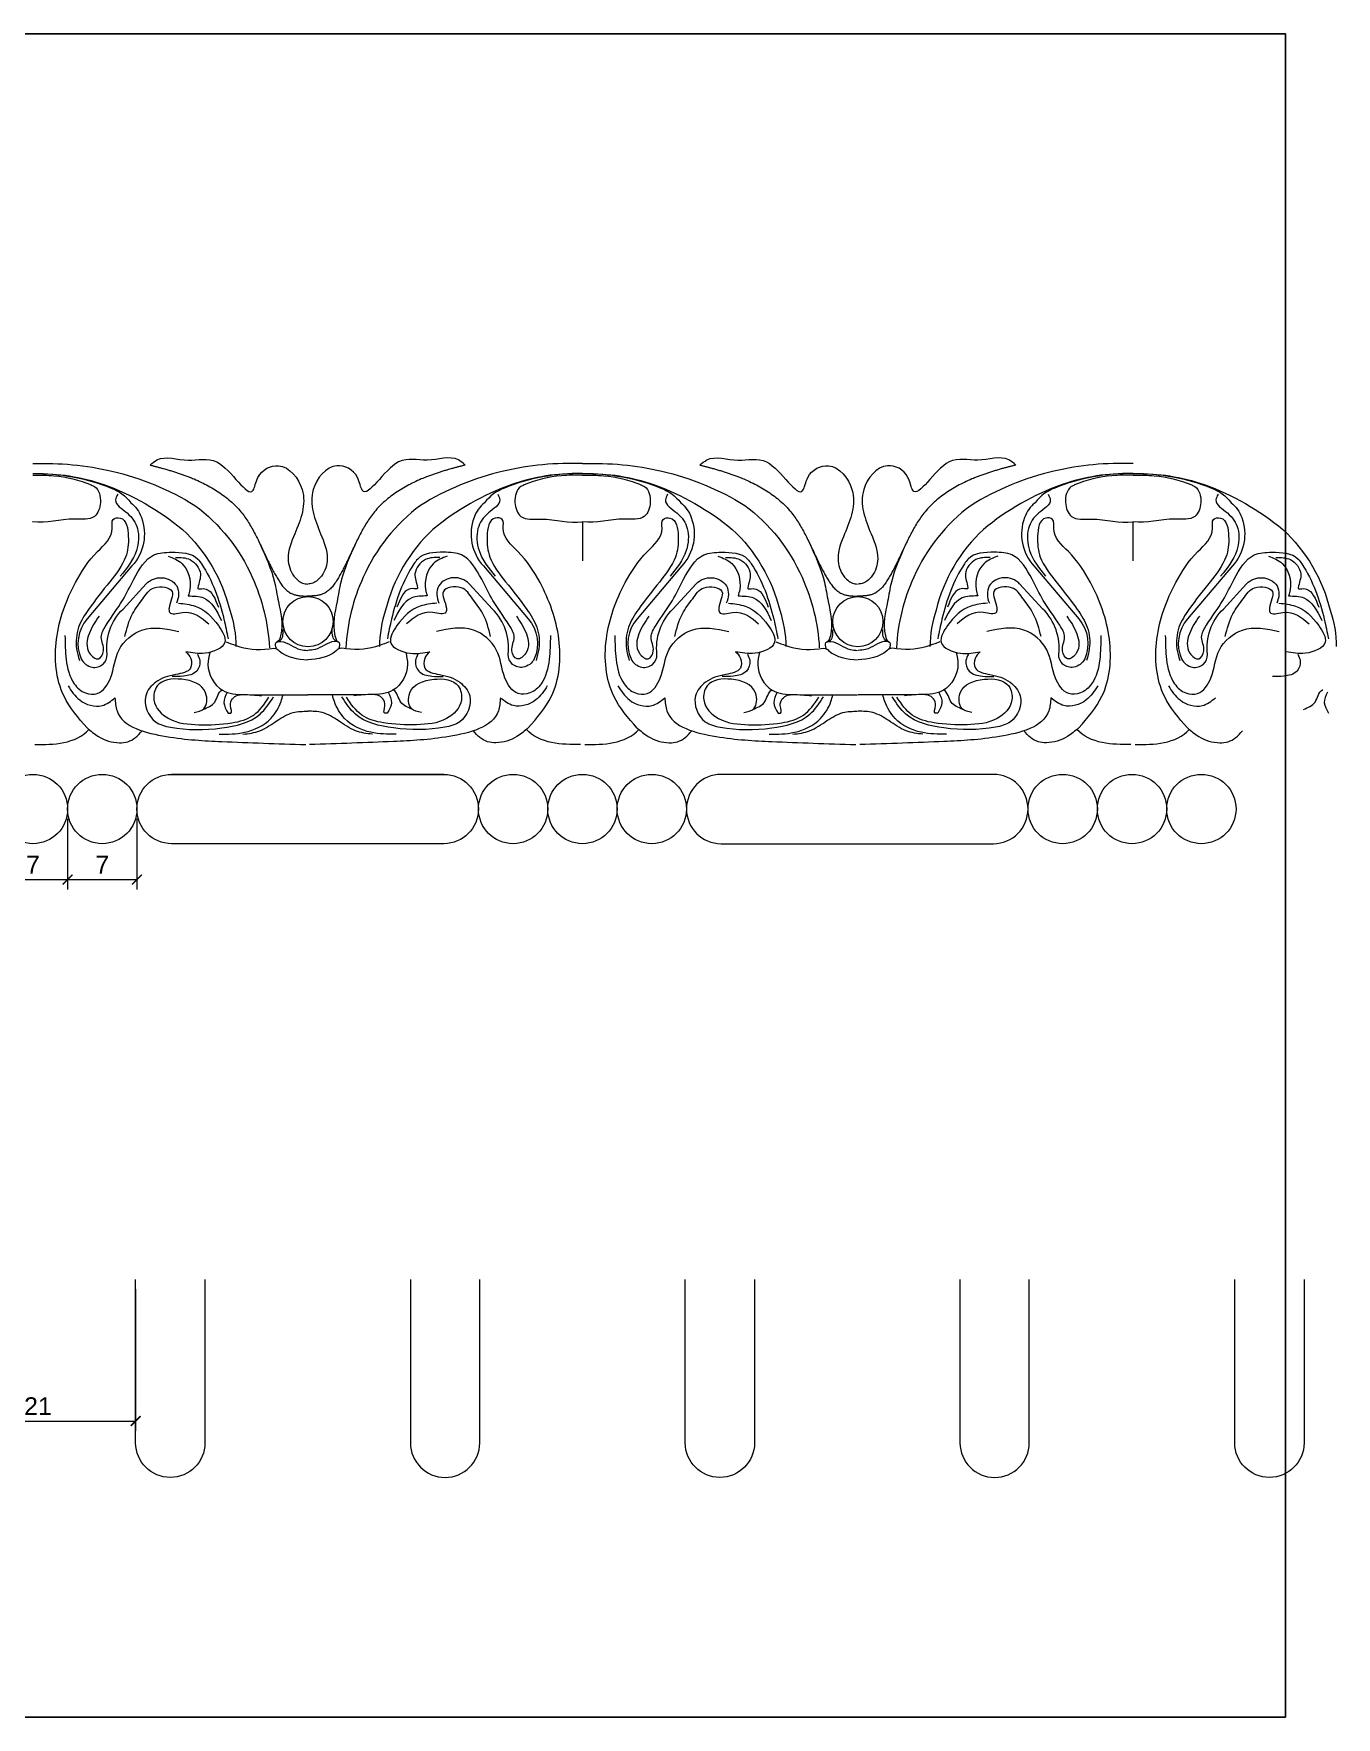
# Model space of a CAD drawing. Header units: millimetres. Extents: x 1284 to 1544, y -3164 to -2994.
# Drawn here: x 1412.7 to 1544.3, y -3164.1 to -2994.1 of the extents above; entities that cross this region are included whole.
import ezdxf

# ---------------------------------------------------------------- set-up
doc = ezdxf.new("R2010")
doc.units = ezdxf.units.MM
doc.layers.add('0.05', color=7, linetype='Continuous', lineweight=5)
doc.layers.add('размеры в модели', color=7, linetype='Continuous')
doc.styles.get("Standard").update_dxf_attribs({"font": 'arial.ttf'})
doc.dimstyles.new('M_1', dxfattribs={"dimtxt": 1.8, "dimasz": 1, "dimexe": 1, "dimexo": 1, "dimgap": 0.6, "dimtad": 1, "dimdec": 0, "dimdsep": 46, "dimtxsty": 'Standard', "dimblk": 'ARCHTICK', "dimcen": -5, "dimclrd": 7, "dimclre": 7, "dimclrt": 7, "dimadec": 0, "dimazin": 0, "dimtfac": 1, "dimtdec": 0, "dimtmove": 0, "dimatfit": 3, "dimfxl": 1, "dimtolj": 1, "dimtzin": 0, "dimlwd": 5, "dimlwe": 5, "dimarcsym": 0})

# ---------------------------------------------------------------- blocks, each defined once
blk = doc.blocks.new('_ArchTick')
at = {"color": 0, "linetype": 'ByBlock', "const_width": 0.15}
blk.add_lwpolyline([(-0.5, -0.5), (0.5, 0.5)], dxfattribs=at)
blk = doc.blocks.new('*D14')
at = {"layer": 'Defpoints', "color": 0, "ltscale": 1000, "transparency": 16777216}
for p in [(1402.287896756668, -3119.905275643589), (1423.031130602121, -3119.905275643589), (1423.031130602121, -3134.207774061146)]:
    blk.add_point(p, dxfattribs=at)
at = {"layer": 'размеры в модели', "color": 7, "lineweight": 5, "ltscale": 1000, "transparency": 16777216}
for p, q in [((1402.287896756668, -3120.905275643589), (1402.287896756668, -3135.207774061146)), ((1423.031130602121, -3120.905275643589), (1423.031130602121, -3135.207774061146)), ((1402.287896756668, -3134.207774061146), (1423.031130602121, -3134.207774061146))]:
    blk.add_line(p, q, dxfattribs=at)
at = {"layer": 'размеры в модели', "color": 7, "lineweight": 5, "ltscale": 1000, "transparency": 16777216, "rotation": 180}
blk.add_blockref('_ArchTick', (1402.287896756668, -3134.207774061146), dxfattribs=at)
at = {"layer": 'размеры в модели', "color": 7, "lineweight": 5, "ltscale": 1000, "transparency": 16777216}
blk.add_blockref('_ArchTick', (1423.031130602121, -3134.207774061146), dxfattribs=at)
at = {"layer": 'размеры в модели', "color": 7, "ltscale": 1000, "transparency": 16777216, "insert": (1413.165507555652, -3132.704090568649), "char_height": 1.8, "attachment_point": 5}
blk.add_mtext('\\A1;21', dxfattribs=at)

msp = doc.modelspace()

# ---------------------------------------------------------------- linework, layer by layer
at = {"color": 6, "ltscale": 1000}
msp.add_lwpolyline([(1284.116375597234, -3164.12157052086), (1539.116375597234, -3164.12157052086), (1539.116375597234, -2994.12157052086), (1284.116375597234, -2994.12157052086)], close=True, dxfattribs=at)
at = {"layer": '0.05', "color": 7, "ltscale": 1000}
for p, q in [((1468.1459813703, -3043.398343912228), (1468.1459813703, -3047.340223376774)), ((1523.71248141758, -3043.396141179943), (1523.71248141758, -3047.338020644489))]:
    msp.add_line(p, q, dxfattribs=at)
for points in [[(1412.643862385656, -3037.521336635185, -0.06421038193088591), (1420.63520801871, -3038.290087656194, -0.08246107223536818), (1429.005296944761, -3041.751278562751, -0.1306868914602783), (1434.79396945902, -3049.010338002543, -0.09432162486610186), (1436.540186261529, -3056.130152828748)], [(1468.16163266404, -3037.521336635185, 0.06421038193088591), (1460.170287030985, -3038.290087656194, 0.08246107223536818), (1451.800198104935, -3041.751278562751, 0.1306868914602783), (1446.011525590675, -3049.010338002543, 0.09432162486610186), (1444.265308788166, -3056.130152828748)], [(1468.16163266404, -3037.521336635185, -0.06421038193088591), (1476.152978297094, -3038.290087656194, -0.08246107223536818), (1484.523067223145, -3041.751278562751, -0.1306868914602783), (1490.311739737404, -3049.010338002543, -0.09432162486610186), (1492.057956539913, -3056.130152828748)], [(1523.743784005059, -3037.521336635185, 0.06421038193088591), (1515.752438372005, -3038.290087656194, 0.08246107223536818), (1507.382349445954, -3041.751278562751, 0.1306868914602783), (1501.593676931694, -3049.010338002543, 0.09432162486610186), (1499.847460129185, -3056.130152828748)], [(1412.643862385656, -3038.544630333508, -0.1032951819589031), (1420.545098854815, -3040.011746438122, -0.1437786128983835), (1422.545729156471, -3041.476545617323, -0.1361715440439986), (1423.6060511102, -3042.980857556908, -0.2826187967421356), (1422.661605255333, -3047.863928419876), (1418.136674010781, -3053.213412134781, 0.2880189850865591), (1417.528927152631, -3057.260713431013, 0.2358452641491466), (1418.638448564689, -3058.083728342073, 0.4846713904766371), (1420.151009359168, -3056.78426289147, -0.2314936158710706), (1421.758342133257, -3052.213567885181), (1424.098865404147, -3049.669429173391, -0.4667290567228971), (1427.178437803293, -3049.874560262648, -0.2288577683059972), (1427.146093128253, -3051.622365260399)], [(1412.810488757099, -3038.545784540056, -0.09130945473989192), (1419.803110037701, -3039.65128865901, -0.08895332126547394), (1427.752583686964, -3044.18288951366, -0.1477714029563792), (1432.539430220615, -3052.337793703035, -0.0784405335669107), (1433.161479032136, -3056.01392697245)], [(1467.995006292596, -3038.545784540056, 0.09130945473989192), (1461.002385011994, -3039.65128865901, 0.08895332126547394), (1453.052911362731, -3044.18288951366, 0.1477714029563792), (1448.26606482908, -3052.337793703035, 0.0784405335669107), (1447.644016017559, -3056.01392697245)], [(1468.16163266404, -3038.544630333508, 0.1032951819589031), (1460.260396194881, -3040.011746438122, 0.1437786128983835), (1458.259765893225, -3041.476545617323, 0.1361715440439986), (1457.199443939495, -3042.980857556908, 0.2826187967421356), (1458.143889794363, -3047.863928419876), (1462.668821038915, -3053.213412134781, -0.2880189850865591), (1463.276567897065, -3057.260713431013, -0.2358452641491466), (1462.167046485007, -3058.083728342073, -0.4846713904766371), (1460.654485690528, -3056.78426289147, 0.2314936158710706), (1459.047152916439, -3052.213567885181), (1456.706629645549, -3049.669429173391, 0.4667290567228971), (1453.627057246402, -3049.874560262648, 0.2288577683059972), (1453.659401921443, -3051.622365260399)], [(1468.16163266404, -3038.544630333508, -0.1032951819589031), (1476.062869133199, -3040.011746438122, -0.1437786128983835), (1478.063499434855, -3041.476545617323, -0.1361715440439986), (1479.123821388584, -3042.980857556908, -0.2826187967421356), (1478.179375533717, -3047.863928419876), (1473.654444289165, -3053.213412134781, 0.2880189850865591), (1473.046697431015, -3057.260713431013, 0.2358452641491466), (1474.156218843073, -3058.083728342073, 0.4846713904766371), (1475.668779637552, -3056.78426289147, -0.2314936158710706), (1477.27611241164, -3052.213567885181), (1479.616635682531, -3049.669429173391, -0.4667290567228971), (1482.696208081677, -3049.874560262648, -0.2288577683059972), (1482.663863406637, -3051.622365260399)], [(1468.328259035483, -3038.545784540056, -0.09130945473989192), (1475.320880316085, -3039.65128865901, -0.08895332126547394), (1483.270353965348, -3044.18288951366, -0.1477714029563792), (1488.057200498999, -3052.337793703035, -0.0784405335669107), (1488.67924931052, -3056.01392697245)], [(1523.577157633616, -3038.545784540056, 0.09130945473989192), (1516.584536353013, -3039.65128865901, 0.08895332126547394), (1508.63506270375, -3044.18288951366, 0.1477714029563792), (1503.848216170099, -3052.337793703035, 0.0784405335669107), (1503.226167358578, -3056.01392697245)], [(1523.743784005059, -3038.544630333508, 0.1032951819589031), (1515.8425475359, -3040.011746438122, 0.1437786128983835), (1513.841917234244, -3041.476545617323, 0.1361715440439986), (1512.781595280514, -3042.980857556908, 0.2826187967421356), (1513.726041135382, -3047.863928419876), (1518.250972379934, -3053.213412134781, -0.2880189850865591), (1518.858719238084, -3057.260713431013, -0.2358452641491466), (1517.749197826026, -3058.083728342073, -0.4846713904766371), (1516.236637031547, -3056.78426289147, 0.2314936158710706), (1514.629304257458, -3052.213567885181), (1512.288780986568, -3049.669429173391, 0.4667290567228971), (1509.209208587421, -3049.874560262648, 0.2288577683059972), (1509.241553262462, -3051.622365260399)], [(1523.743784005059, -3038.544630333508, -0.1032951819589031), (1531.645020474218, -3040.011746438122, -0.1437786128983835), (1533.645650775874, -3041.476545617323, -0.1361715440439986), (1534.705972729604, -3042.980857556908, -0.2826187967421356), (1533.761526874736, -3047.863928419876), (1529.236595630184, -3053.213412134781, 0.2880189850865591), (1528.628848772034, -3057.260713431013, 0.2358452641491466), (1529.738370184092, -3058.083728342073, 0.4846713904766371), (1531.250930978571, -3056.78426289147, -0.2314936158710706), (1532.85826375266, -3052.213567885181), (1535.19878702355, -3049.669429173391, -0.4667290567228971), (1538.278359422697, -3049.874560262648, -0.2288577683059972), (1538.246014747656, -3051.622365260399)], [(1523.910410376502, -3038.545784540056, -0.09130945473989192), (1530.903031657104, -3039.65128865901, -0.08895332126547394), (1538.852505306368, -3044.18288951366, -0.1477714029563792), (1543.639351840018, -3052.337793703035, -0.0784405335669107), (1544.26140065154, -3056.01392697245)], [(1430.031130602121, -3119.902920248951), (1430.031130602121, -3136.402920248951, -0.9999999999999999), (1423.031130602121, -3136.402920248951), (1423.031130602121, -3119.902920248951)], [(1450.774364447574, -3119.902920248951), (1450.774364447574, -3136.402920248951, 0.9999999999999999), (1457.774364447574, -3136.402920248951), (1457.774364447574, -3119.902920248951)], [(1485.517598293027, -3119.902920248951), (1485.517598293027, -3136.402920248951, -0.9999999999999999), (1478.517598293027, -3136.402920248951), (1478.517598293027, -3119.902920248951)], [(1506.26083213848, -3119.902920248951), (1506.26083213848, -3136.402920248951, 0.9999999999999999), (1513.26083213848, -3136.402920248951), (1513.26083213848, -3119.902920248951)], [(1541.004065983932, -3119.902920248951), (1541.004065983932, -3136.402920248951, -0.9999999999999999), (1534.004065983932, -3136.402920248951), (1534.004065983932, -3119.902920248951)]]:
    msp.add_lwpolyline(points, format="xyb", dxfattribs=at)
for points in [[(1454.1459813703, -3075.907778130135), (1426.659513679395, -3075.907778130135, -0.9999999999999999), (1426.659513679395, -3068.907778130135), (1454.1459813703, -3068.907778130135, -0.9999999999999999)], [(1482.1459813703, -3075.907778130135), (1509.632449061206, -3075.907778130135, 0.9999999999999999), (1509.632449061206, -3068.907778130135), (1482.1459813703, -3068.907778130135, 0.9999999999999999)]]:
    msp.add_lwpolyline(points, format="xyb", close=True, dxfattribs=at)
msp.add_lwpolyline([(1426.659513679395, -3068.905275643589), (1454.1459813703, -3068.905275643589)], dxfattribs=at)
for centre, radius in [((1440.434938056165, -3053.484298385305), 2.534386692210999), ((1495.952708334549, -3053.484298385305), 2.534386692210999), ((1495.952708334549, -3053.484298385305), 2.534386692210999), ((1412.659513679395, -3072.407778130135), 3.5), ((1419.659513679395, -3072.407778130135), 3.5), ((1461.1459813703, -3072.407778130135), 3.5), ((1468.1459813703, -3072.407778130135), 3.5), ((1475.1459813703, -3072.407778130135), 3.5), ((1516.632449061206, -3072.407778130135), 3.5), ((1523.632449061206, -3072.407778130135), 3.5), ((1530.632449061206, -3072.407778130135), 3.5)]:
    msp.add_circle(centre, radius, dxfattribs=at)
for points in [[(1424.493978402814, -3037.677562299174), (1425.180989098622, -3037.164583633381), (1428.33086507535, -3037.193187269459), (1431.222961267576, -3037.364884557192), (1434.888052187864, -3040.226455705055), (1435.382417296179, -3038.926386483789), (1437.454305083029, -3037.743222360867), (1439.840835842075, -3040.156418305927), (1439.099891274356, -3044.614283666033), (1438.429939534868, -3047.146799792175), (1439.012528740455, -3048.893432904199), (1439.886498705022, -3049.592071054754), (1440.402747524906, -3049.70927803843)], [(1456.311516646882, -3037.677562299174), (1455.624505951073, -3037.164583633381), (1452.474629974346, -3037.193187269459), (1449.582533782119, -3037.364884557192), (1445.917442861832, -3040.226455705055), (1445.423077753516, -3038.926386483789), (1443.351189966666, -3037.743222360867), (1440.964659207621, -3040.156418305927), (1441.705603775339, -3044.614283666033), (1442.375555514827, -3047.146799792175), (1441.79296630924, -3048.893432904199), (1440.918996344673, -3049.592071054754), (1440.402747524789, -3049.70927803843)], [(1480.011748681198, -3037.677562299174), (1480.698759377006, -3037.164583633381), (1483.848635353734, -3037.193187269459), (1486.74073154596, -3037.364884557192), (1490.405822466248, -3040.226455705055), (1490.900187574563, -3038.926386483789), (1492.972075361413, -3037.743222360867), (1495.358606120459, -3040.156418305927), (1494.61766155274, -3044.614283666033), (1493.947709813252, -3047.146799792175), (1494.530299018839, -3048.893432904199), (1495.404268983406, -3049.592071054754), (1495.92051780329, -3049.70927803843)], [(1511.893667987901, -3037.677562299174), (1511.206657292092, -3037.164583633381), (1508.056781315365, -3037.193187269459), (1505.164685123138, -3037.364884557192), (1501.499594202851, -3040.226455705055), (1501.005229094535, -3038.926386483789), (1498.933341307686, -3037.743222360867), (1496.54681054864, -3040.156418305927), (1497.287755116358, -3044.614283666033), (1497.957706855846, -3047.146799792175), (1497.375117650259, -3048.893432904199), (1496.501147685693, -3049.592071054754), (1495.984898865809, -3049.70927803843)], [(1412.643862385656, -3038.688705741621), (1414.78477079736, -3038.754772375298), (1418.55665154674, -3039.689882920666), (1418.884457218348, -3039.856608512713), (1419.474386540245, -3041.460768738925), (1418.870756674096, -3042.859228177334), (1416.867656497288, -3043.133437063912), (1412.643862385656, -3043.396141179943), (1412.628211091858, -3043.393938447658)], [(1468.161632663923, -3038.688705741621), (1466.020724252219, -3038.754772375298), (1462.248843502955, -3039.689882920666), (1461.921037831231, -3039.856608512713), (1461.33110850945, -3041.460768738925), (1461.934738375599, -3042.859228177334), (1463.937838552407, -3043.133437063912), (1468.16163266404, -3043.396141179943), (1468.177283957837, -3043.393938447658)], [(1468.161632664156, -3038.688705741621), (1470.30254107586, -3038.754772375298), (1474.074421825124, -3039.689882920666), (1474.402227496848, -3039.856608512713), (1474.992156818629, -3041.460768738925), (1474.38852695248, -3042.859228177334), (1472.385426775672, -3043.133437063912), (1468.16163266404, -3043.396141179943), (1468.145981370242, -3043.393938447658)], [(1523.743784004942, -3038.688705741621), (1521.602875593238, -3038.754772375298), (1517.830994843975, -3039.689882920666), (1517.50318917225, -3039.856608512713), (1516.913259850469, -3041.460768738925), (1517.516889716619, -3042.859228177334), (1519.519989893426, -3043.133437063912), (1523.743784005059, -3043.396141179943), (1523.759435298856, -3043.393938447658)], [(1523.743784005175, -3038.688705741621), (1525.884692416879, -3038.754772375298), (1529.656573166143, -3039.689882920666), (1529.984378837868, -3039.856608512713), (1530.574308159648, -3041.460768738925), (1529.970678293499, -3042.859228177334), (1527.967578116692, -3043.133437063912), (1523.743784005059, -3043.396141179943), (1523.728132711261, -3043.393938447658)], [(1421.217107973414, -3040.630378291437), (1421.007403429485, -3041.195960477886), (1422.160347639587, -3042.515576775), (1423.208353421422, -3044.086663561193), (1423.103931931084, -3046.311181168119), (1421.478850949909, -3048.905357375206)], [(1459.588387076281, -3040.630378291437), (1459.79809162021, -3041.195960477886), (1458.645147410109, -3042.515576775), (1457.597141628274, -3044.086663561193), (1457.701563118611, -3046.311181168119), (1459.326644099787, -3048.905357375206)], [(1476.734878251798, -3040.630378291437), (1476.525173707869, -3041.195960477886), (1477.678117917971, -3042.515576775), (1478.726123699806, -3044.086663561193), (1478.621702209468, -3046.311181168119), (1476.996621228292, -3048.905357375206)], [(1515.1705384173, -3040.630378291437), (1515.38024296123, -3041.195960477886), (1514.227298751128, -3042.515576775), (1513.179292969293, -3044.086663561193), (1513.283714459631, -3046.311181168119), (1514.908795440806, -3048.905357375206)], [(1532.317029592818, -3040.630378291437), (1532.107325048888, -3041.195960477886), (1533.26026925899, -3042.515576775), (1534.308275040825, -3044.086663561193), (1534.203853550487, -3046.311181168119), (1532.578772569312, -3048.905357375206)], [(1418.132883131624, -3064.216453574354), (1415.797184616215, -3061.024317977997), (1415.041593469567, -3055.257855135762), (1416.947371823135, -3049.546486368246), (1419.178304223115, -3046.415859910154), (1420.665362739473, -3044.065758001339), (1420.769094978928, -3043.167196283659), (1421.46075811738, -3043.02893279745), (1422.29078834609, -3044.860622104334), (1422.014054165575, -3046.968838383636), (1420.423263409761, -3049.457203778631), (1418.279176605636, -3052.256586546271), (1417.276144436099, -3054.053709981603), (1417.068679957072, -3056.230982532656), (1417.345414137471, -3057.406071222755)], [(1462.672611918071, -3064.216453574354), (1465.008310433481, -3061.024317977997), (1465.763901580129, -3055.257855135762), (1463.858123226561, -3049.546486368246), (1461.627190826581, -3046.415859910154), (1460.140132310222, -3044.065758001339), (1460.036400070767, -3043.167196283659), (1459.344736932315, -3043.02893279745), (1458.514706703605, -3044.860622104334), (1458.791440884121, -3046.968838383636), (1460.382231639935, -3049.457203778631), (1462.526318444059, -3052.256586546271), (1463.529350613597, -3054.053709981603), (1463.736815092623, -3056.230982532656), (1463.460080912224, -3057.406071222755)], [(1473.650653410008, -3064.216453574354), (1471.314954894598, -3061.024317977997), (1470.559363747951, -3055.257855135762), (1472.465142101519, -3049.546486368246), (1474.696074501499, -3046.415859910154), (1476.183133017857, -3044.065758001339), (1476.286865257312, -3043.167196283659), (1476.978528395764, -3043.02893279745), (1477.808558624474, -3044.860622104334), (1477.531824443959, -3046.968838383636), (1475.941033688145, -3049.457203778631), (1473.79694688402, -3052.256586546271), (1472.793914714483, -3054.053709981603), (1472.586450235456, -3056.230982532656), (1472.863184415855, -3057.406071222755)], [(1518.25476325909, -3064.216453574354), (1520.5904617745, -3061.024317977997), (1521.346052921148, -3055.257855135762), (1519.44027456758, -3049.546486368246), (1517.2093421676, -3046.415859910154), (1515.722283651241, -3044.065758001339), (1515.618551411786, -3043.167196283659), (1514.926888273334, -3043.02893279745), (1514.096858044624, -3044.860622104334), (1514.37359222514, -3046.968838383636), (1515.964382980954, -3049.457203778631), (1518.108469785078, -3052.256586546271), (1519.111501954616, -3054.053709981603), (1519.318966433642, -3056.230982532656), (1519.042232253243, -3057.406071222755)], [(1529.232804751027, -3064.216453574354), (1526.897106235618, -3061.024317977997), (1526.14151508897, -3055.257855135762), (1528.047293442538, -3049.546486368246), (1530.278225842518, -3046.415859910154), (1531.765284358877, -3044.065758001339), (1531.869016598332, -3043.167196283659), (1532.560679736784, -3043.02893279745), (1533.390709965493, -3044.860622104334), (1533.113975784978, -3046.968838383636), (1531.523185029164, -3049.457203778631), (1529.379098225039, -3052.256586546271), (1528.376066055502, -3054.053709981603), (1528.168601576475, -3056.230982532656), (1528.445335756875, -3057.406071222755)], [(1422.833917945511, -3049.207620072924), (1424.875478698876, -3046.751782823401), (1426.652367160194, -3046.487331264641), (1429.298917768876, -3047.167403466698), (1429.676971811106, -3047.658570916614), (1431.945296064838, -3053.250242146361), (1432.361258898982, -3055.214911945997)], [(1426.310154157462, -3046.871404889785), (1427.698477502334, -3047.620533363621), (1428.503694703573, -3050.228671767709), (1428.337068332246, -3050.894555358758)], [(1427.068157681617, -3047.02053624827), (1428.522993724913, -3047.225063566835), (1429.568759441729, -3048.656301968807), (1429.318733728262, -3050.087615842105), (1429.318733728262, -3050.155766457861), (1429.455205378825, -3050.178483329761), (1430.15996428172, -3050.20120020166), (1431.387519886721, -3052.018700897537)], [(1457.971577104185, -3049.207620072924), (1455.93001635082, -3046.751782823401), (1454.153127889502, -3046.487331264641), (1451.506577280819, -3047.167403466698), (1451.128523238589, -3047.658570916614), (1448.860198984858, -3053.250242146361), (1448.444236150714, -3055.214911945997)], [(1453.737337368078, -3047.02053624827), (1452.282501324782, -3047.225063566835), (1451.236735607967, -3048.656301968807), (1451.486761321434, -3050.087615842105), (1451.486761321434, -3050.155766457861), (1451.350289670871, -3050.178483329761), (1450.645530767975, -3050.20120020166), (1449.417975162974, -3052.018700897537)], [(1454.495340892234, -3046.871404889785), (1453.107017547361, -3047.620533363621), (1452.301800346122, -3050.228671767709), (1452.468426717449, -3050.894555358758)], [(1478.351688223895, -3049.207620072924), (1480.39324897726, -3046.751782823401), (1482.170137438578, -3046.487331264641), (1484.81668804726, -3047.167403466698), (1485.19474208949, -3047.658570916614), (1487.463066343222, -3053.250242146361), (1487.879029177366, -3055.214911945997)], [(1481.827924435845, -3046.871404889785), (1483.216247780718, -3047.620533363621), (1484.021464981957, -3050.228671767709), (1483.85483861063, -3050.894555358758)], [(1482.585927960001, -3047.02053624827), (1484.040764003297, -3047.225063566835), (1485.086529720113, -3048.656301968807), (1484.836504006646, -3050.087615842105), (1484.836504006646, -3050.155766457861), (1484.972975657209, -3050.178483329761), (1485.677734560104, -3050.20120020166), (1486.905290165105, -3052.018700897537)], [(1513.553728445204, -3049.207620072924), (1511.512167691839, -3046.751782823401), (1509.735279230521, -3046.487331264641), (1507.088728621839, -3047.167403466698), (1506.710674579608, -3047.658570916614), (1504.442350325877, -3053.250242146361), (1504.026387491733, -3055.214911945997)], [(1509.319488709098, -3047.02053624827), (1507.864652665801, -3047.225063566835), (1506.818886948986, -3048.656301968807), (1507.068912662453, -3050.087615842105), (1507.068912662453, -3050.155766457861), (1506.93244101189, -3050.178483329761), (1506.227682108994, -3050.20120020166), (1505.000126503994, -3052.018700897537)], [(1510.077492233253, -3046.871404889785), (1508.689168888381, -3047.620533363621), (1507.883951687141, -3050.228671767709), (1508.050578058468, -3050.894555358758)], [(1533.933839564914, -3049.207620072924), (1535.975400318279, -3046.751782823401), (1537.752288779597, -3046.487331264641), (1540.398839388279, -3047.167403466698), (1540.77689343051, -3047.658570916614), (1543.045217684241, -3053.250242146361), (1543.461180518385, -3055.214911945997)], [(1537.410075776865, -3046.871404889785), (1538.798399121737, -3047.620533363621), (1539.603616322976, -3050.228671767709), (1539.43698995165, -3050.894555358758)], [(1538.16807930102, -3047.02053624827), (1539.622915344316, -3047.225063566835), (1540.668681061132, -3048.656301968807), (1540.418655347665, -3050.087615842105), (1540.418655347665, -3050.155766457861), (1540.555126998228, -3050.178483329761), (1541.259885901123, -3050.20120020166), (1542.487441506124, -3052.018700897537)], [(1419.335970334596, -3052.937413461699), (1418.326045657395, -3054.716574719252), (1418.377394839077, -3056.666904965143), (1419.267562196594, -3057.248562546058), (1419.781054013412, -3056.444490940125), (1419.558598330364, -3055.058761753335), (1420.055031190863, -3053.844126083586), (1421.709233016711, -3051.341043778189), (1422.833917945511, -3049.207620072924)], [(1461.469524715099, -3052.937413461699), (1462.4794493923, -3054.716574719252), (1462.428100210618, -3056.666904965143), (1461.537932853102, -3057.248562546058), (1461.024441036283, -3056.444490940125), (1461.246896719331, -3055.058761753335), (1460.750463858833, -3053.844126083586), (1459.096262032985, -3051.341043778189), (1457.971577104185, -3049.207620072924)], [(1474.85374061298, -3052.937413461699), (1473.843815935779, -3054.716574719252), (1473.895165117461, -3056.666904965143), (1474.785332474978, -3057.248562546058), (1475.298824291796, -3056.444490940125), (1475.076368608748, -3055.058761753335), (1475.572801469247, -3053.844126083586), (1477.227003295095, -3051.341043778189), (1478.351688223895, -3049.207620072924)], [(1517.051676056119, -3052.937413461699), (1518.061600733319, -3054.716574719252), (1518.010251551637, -3056.666904965143), (1517.120084194121, -3057.248562546058), (1516.606592377302, -3056.444490940125), (1516.82904806035, -3055.058761753335), (1516.332615199852, -3053.844126083586), (1514.678413374004, -3051.341043778189), (1513.553728445204, -3049.207620072924)], [(1530.435891953999, -3052.937413461699), (1529.425967276798, -3054.716574719252), (1529.47731645848, -3056.666904965143), (1530.367483815997, -3057.248562546058), (1530.880975632816, -3056.444490940125), (1530.658519949768, -3055.058761753335), (1531.154952810266, -3053.844126083586), (1532.809154636114, -3051.341043778189), (1533.933839564914, -3049.207620072924)], [(1421.939959708838, -3055.003063907894), (1422.721570071535, -3052.684961845243), (1423.755273899998, -3051.173120057199), (1424.915110617647, -3050.06452161352), (1426.705267156012, -3050.442482060538), (1426.402686072051, -3052.130624887726), (1426.453173690363, -3052.533792760736), (1427.764300949992, -3052.559000186699), (1430.411713122161, -3053.718013482361)], [(1428.337068332246, -3050.894555358758), (1429.891845735841, -3051.088818575739), (1431.696476540183, -3053.363977448626)], [(1452.468426717449, -3050.894555358758), (1450.913649313854, -3051.088818575739), (1449.109018509513, -3053.363977448626)], [(1458.865535340858, -3055.003063907894), (1458.08392497816, -3052.684961845243), (1457.050221149697, -3051.173120057199), (1455.890384432048, -3050.06452161352), (1454.100227893683, -3050.442482060538), (1454.402808977644, -3052.130624887726), (1454.352321359333, -3052.533792760736), (1453.041194099704, -3052.559000186699), (1450.393781927534, -3053.718013482361)], [(1477.457729987222, -3055.003063907894), (1478.239340349919, -3052.684961845243), (1479.273044178382, -3051.173120057199), (1480.432880896031, -3050.06452161352), (1482.223037434396, -3050.442482060538), (1481.920456350435, -3052.130624887726), (1481.970943968747, -3052.533792760736), (1483.282071228376, -3052.559000186699), (1485.929483400545, -3053.718013482361)], [(1483.85483861063, -3050.894555358758), (1485.409616014225, -3051.088818575739), (1487.214246818567, -3053.363977448626)], [(1508.050578058468, -3050.894555358758), (1506.495800654873, -3051.088818575739), (1504.691169850532, -3053.363977448626)], [(1514.447686681877, -3055.003063907894), (1513.666076319179, -3052.684961845243), (1512.632372490716, -3051.173120057199), (1511.472535773068, -3050.06452161352), (1509.682379234702, -3050.442482060538), (1509.984960318663, -3052.130624887726), (1509.934472700352, -3052.533792760736), (1508.623345440723, -3052.559000186699), (1505.975933268553, -3053.718013482361)], [(1533.039881328241, -3055.003063907894), (1533.821491690938, -3052.684961845243), (1534.855195519402, -3051.173120057199), (1536.01503223705, -3050.06452161352), (1537.805188775415, -3050.442482060538), (1537.502607691455, -3052.130624887726), (1537.553095309766, -3052.533792760736), (1538.864222569395, -3052.559000186699), (1541.511634741564, -3053.718013482361)], [(1539.43698995165, -3050.894555358758), (1540.991767355245, -3051.088818575739), (1542.796398159586, -3053.363977448626)], [(1427.360622427663, -3051.622365260399), (1429.039587170122, -3051.923757957749), (1431.387347574, -3053.890691897443), (1432.02748921805, -3055.573325317167), (1430.064675364065, -3056.679131321453), (1428.085147179085, -3056.526981109568)], [(1453.444872622033, -3051.622365260399), (1451.765907879573, -3051.923757957749), (1449.418147475695, -3053.890691897443), (1448.778005831646, -3055.573325317167), (1450.74081968563, -3056.679131321453), (1452.720347870611, -3056.526981109568)], [(1482.878392706047, -3051.622365260399), (1484.557357448506, -3051.923757957749), (1486.905117852384, -3053.890691897443), (1487.545259496434, -3055.573325317167), (1485.582445642449, -3056.679131321453), (1483.602917457469, -3056.526981109568)], [(1509.027023963052, -3051.622365260399), (1507.348059220592, -3051.923757957749), (1505.000298816714, -3053.890691897443), (1504.360157172665, -3055.573325317167), (1506.32297102665, -3056.679131321453), (1508.30249921163, -3056.526981109568)], [(1538.460544047066, -3051.622365260399), (1540.139508789525, -3051.923757957749), (1542.487269193403, -3053.890691897443), (1543.127410837453, -3055.573325317167), (1541.164596983468, -3056.679131321453), (1539.185068798488, -3056.526981109568)], [(1415.896436725747, -3054.883064484824), (1416.01775263029, -3057.314289943188), (1416.835713199926, -3059.772248525947), (1417.971426140986, -3060.688998835412), (1419.150906505416, -3060.732621267194), (1420.483228225963, -3059.182968340221), (1421.356853565205, -3056.323661332386), (1423.672046870579, -3054.33740673088), (1427.406924430517, -3054.46834949758)], [(1437.23929667741, -3056.215168378043), (1437.212550378641, -3055.606608176011), (1437.545630808807, -3055.448948556634), (1437.924744157473, -3054.280378314219)], [(1443.566198372286, -3056.215168378043), (1443.592944671054, -3055.606608176011), (1443.259864240888, -3055.448948556634), (1442.880750892222, -3054.280378314219)], [(1464.909058323949, -3054.883064484824), (1464.787742419521, -3057.314289943188), (1463.96978184977, -3059.772248525947), (1462.834068908709, -3060.688998835412), (1461.654588544279, -3060.732621267194), (1460.322266823732, -3059.182968340221), (1459.448641484491, -3056.323661332386), (1457.133448179116, -3054.33740673088), (1453.398570619178, -3054.46834949758)], [(1471.414207004131, -3054.883064484824), (1471.535522908558, -3057.314289943188), (1472.353483478309, -3059.772248525947), (1473.48919641937, -3060.688998835412), (1474.6686767838, -3060.732621267194), (1476.000998504347, -3059.182968340221), (1476.874623843589, -3056.323661332386), (1479.189817148963, -3054.33740673088), (1482.924694708901, -3054.46834949758)], [(1492.757066955794, -3056.215168378043), (1492.730320657025, -3055.606608176011), (1493.063401087191, -3055.448948556634), (1493.442514435857, -3054.280378314219)], [(1499.148349713305, -3056.215168378043), (1499.175096012073, -3055.606608176011), (1498.842015581908, -3055.448948556634), (1498.462902233241, -3054.280378314219)], [(1520.491209664968, -3054.883064484824), (1520.36989376054, -3057.314289943188), (1519.551933190789, -3059.772248525947), (1518.416220249728, -3060.688998835412), (1517.236739885298, -3060.732621267194), (1515.904418164751, -3059.182968340221), (1515.03079282551, -3056.323661332386), (1512.715599520136, -3054.33740673088), (1508.980721960197, -3054.46834949758)], [(1526.99635834515, -3054.883064484824), (1527.117674249577, -3057.314289943188), (1527.935634819329, -3059.772248525947), (1529.071347760389, -3060.688998835412), (1530.250828124819, -3060.732621267194), (1531.583149845366, -3059.182968340221), (1532.456775184608, -3056.323661332386), (1534.771968489982, -3054.33740673088), (1538.506846049921, -3054.46834949758)], [(1428.085147179085, -3056.526981109568), (1428.591574175636, -3057.209241980385), (1428.567450399049, -3058.17029396362), (1427.100897092725, -3058.818970090233), (1425.057440899782, -3059.611796467176), (1424.047688535185, -3060.981223845582), (1425.033317123194, -3063.60000370791), (1426.545360979511, -3064.148227487272), (1431.740933214318, -3064.224679949915), (1435.58764171007, -3062.831252686901), (1436.958044535135, -3061.077374326695)], [(1430.50907673594, -3056.59762715812), (1430.327624529371, -3057.803276860232), (1431.790386956305, -3060.405000200833), (1434.027350300461, -3060.858130097757), (1438.187495579714, -3060.875790390204), (1440.402747524906, -3060.875790390204)], [(1437.423387280902, -3055.49815686954), (1437.705881610633, -3055.49423135781), (1439.662664520441, -3056.307359523944), (1440.402747524906, -3056.390076107393)], [(1443.382107768794, -3055.49815686954), (1443.099613439063, -3055.49423135781), (1441.142830529254, -3056.307359523944), (1440.402747524789, -3056.390076107393)], [(1450.296418313756, -3056.59762715812), (1450.477870520324, -3057.803276860232), (1449.01510809339, -3060.405000200833), (1446.778144749234, -3060.858130097757), (1442.617999469981, -3060.875790390204), (1440.402747524789, -3060.875790390204)], [(1452.720347870611, -3056.526981109568), (1452.213920874059, -3057.209241980385), (1452.238044650647, -3058.17029396362), (1453.70459795697, -3058.818970090233), (1455.748054149914, -3059.611796467176), (1456.75780651451, -3060.981223845582), (1455.772177926501, -3063.60000370791), (1454.260134070184, -3064.148227487272), (1449.064561835377, -3064.224679949915), (1445.217853339625, -3062.831252686901), (1443.84745051456, -3061.077374326695)], [(1483.602917457469, -3056.526981109568), (1484.10934445402, -3057.209241980385), (1484.085220677433, -3058.17029396362), (1482.618667371109, -3058.818970090233), (1480.575211178166, -3059.611796467176), (1479.565458813569, -3060.981223845582), (1480.551087401578, -3063.60000370791), (1482.063131257895, -3064.148227487272), (1487.258703492702, -3064.224679949915), (1491.105411988454, -3062.831252686901), (1492.475814813519, -3061.077374326695)], [(1486.026847014324, -3056.59762715812), (1485.845394807755, -3057.803276860232), (1487.308157234689, -3060.405000200833), (1489.545120578845, -3060.858130097757), (1493.705265858098, -3060.875790390204), (1495.92051780329, -3060.875790390204)], [(1492.941157559286, -3055.49815686954), (1493.223651889017, -3055.49423135781), (1495.180434798825, -3056.307359523944), (1495.92051780329, -3056.390076107393)], [(1498.964259109813, -3055.49815686954), (1498.681764780082, -3055.49423135781), (1496.724981870273, -3056.307359523944), (1495.984898865809, -3056.390076107393)], [(1505.878569654775, -3056.59762715812), (1506.060021861344, -3057.803276860232), (1504.597259434409, -3060.405000200833), (1502.360296090254, -3060.858130097757), (1498.200150811001, -3060.875790390204), (1495.984898865809, -3060.875790390204)], [(1508.30249921163, -3056.526981109568), (1507.796072215078, -3057.209241980385), (1507.820195991666, -3058.17029396362), (1509.286749297989, -3058.818970090233), (1511.330205490933, -3059.611796467176), (1512.339957855529, -3060.981223845582), (1511.35432926752, -3063.60000370791), (1509.842285411203, -3064.148227487272), (1504.646713176397, -3064.224679949915), (1500.800004680645, -3062.831252686901), (1499.42960185558, -3061.077374326695)], [(1429.281686499835, -3056.787508158905), (1429.5189610743, -3057.420184362436), (1429.193634715168, -3058.474518916064), (1427.866137749985, -3058.992931518023), (1426.723015363099, -3059.028101160267)], [(1451.52380854986, -3056.787508158905), (1451.286533975395, -3057.420184362436), (1451.611860334528, -3058.474518916064), (1452.939357299711, -3058.992931518023), (1454.082479686596, -3059.028101160267)], [(1484.799456778219, -3056.787508158905), (1485.036731352684, -3057.420184362436), (1484.711404993552, -3058.474518916064), (1483.383908028369, -3058.992931518023), (1482.240785641483, -3059.028101160267)], [(1507.10595989088, -3056.787508158905), (1506.868685316414, -3057.420184362436), (1507.194011675547, -3058.474518916064), (1508.52150864073, -3058.992931518023), (1509.664631027616, -3059.028101160267)], [(1540.381608119238, -3056.787508158905), (1540.618882693703, -3057.420184362436), (1540.293556334571, -3058.474518916064), (1538.966059369388, -3058.992931518023), (1537.822936982502, -3059.028101160267)], [(1416.2148705771, -3059.987190888776), (1417.379876675554, -3061.398278444238), (1419.639240669439, -3061.962728560688), (1420.945370860984, -3061.186656820169)], [(1428.928617797679, -3062.64649885819), (1429.913729447409, -3062.277293086041), (1430.098448651264, -3060.692847873539), (1427.681763171455, -3059.308401699429), (1425.203389748352, -3059.985228634079), (1424.880131141519, -3061.40046711297), (1426.373392914775, -3063.277212806996), (1429.405751636838, -3063.892530603411), (1432.746205448875, -3063.707927717351), (1434.9473277533, -3062.923403187266), (1436.486769327548, -3061.123562783894)], [(1451.876877252016, -3062.64649885819), (1450.891765602286, -3062.277293086041), (1450.707046398431, -3060.692847873539), (1453.123731878241, -3059.308401699429), (1455.602105301343, -3059.985228634079), (1455.925363908176, -3061.40046711297), (1454.432102134921, -3063.277212806996), (1451.399743412858, -3063.892530603411), (1448.05928960082, -3063.707927717351), (1445.858167296396, -3062.923403187266), (1444.318725722147, -3061.123562783894)], [(1464.590624472596, -3059.987190888776), (1463.425618374142, -3061.398278444238), (1461.166254380256, -3061.962728560688), (1459.860124188712, -3061.186656820169)], [(1471.732640855484, -3059.987190888776), (1472.897646953938, -3061.398278444238), (1475.157010947823, -3061.962728560688), (1476.463141139368, -3061.186656820169)], [(1484.446388076063, -3062.64649885819), (1485.431499725793, -3062.277293086041), (1485.616218929648, -3060.692847873539), (1483.199533449839, -3059.308401699429), (1480.721160026736, -3059.985228634079), (1480.397901419903, -3061.40046711297), (1481.891163193159, -3063.277212806996), (1484.923521915221, -3063.892530603411), (1488.263975727259, -3063.707927717351), (1490.465098031684, -3062.923403187266), (1492.004539605932, -3061.123562783894)], [(1507.459028593035, -3062.64649885819), (1506.473916943305, -3062.277293086041), (1506.28919773945, -3060.692847873539), (1508.70588321926, -3059.308401699429), (1511.184256642362, -3059.985228634079), (1511.507515249195, -3061.40046711297), (1510.01425347594, -3063.277212806996), (1506.981894753877, -3063.892530603411), (1503.641440941839, -3063.707927717351), (1501.440318637415, -3062.923403187266), (1499.900877063166, -3061.123562783894)], [(1520.172775813615, -3059.987190888776), (1519.007769715161, -3061.398278444238), (1516.748405721275, -3061.962728560688), (1515.442275529731, -3061.186656820169)], [(1527.314792196503, -3059.987190888776), (1528.479798294957, -3061.398278444238), (1530.739162288843, -3061.962728560688), (1532.045292480387, -3061.186656820169)], [(1420.945370860867, -3061.186656820286), (1421.153524590776, -3062.501669365814), (1426.121471761729, -3065.087543726015), (1431.749204223397, -3065.597428067053), (1440.230779460053, -3065.905275643589)], [(1429.832280615698, -3062.346804776684), (1431.01015509514, -3061.606126501563), (1431.758270261114, -3060.385664699472), (1431.794694773624, -3060.366811705189)], [(1432.273373823617, -3060.624552286947), (1431.944262188747, -3061.670956378559), (1432.374010037984, -3062.729441855645)], [(1432.374010037984, -3062.729441855645), (1432.629549757581, -3062.733139951062), (1432.603530541415, -3061.968766267517), (1433.342579669672, -3060.919412821986), (1433.849184451861, -3060.85220442263), (1435.741000004349, -3060.984167227656)], [(1459.860124188828, -3061.186656820286), (1459.651970458919, -3062.501669365814), (1454.684023287966, -3065.087543726015), (1449.056290826298, -3065.597428067053), (1440.574715589642, -3065.905275643589)], [(1448.431485011712, -3062.729441855645), (1448.175945292114, -3062.733139951062), (1448.20196450828, -3061.968766267517), (1447.462915380023, -3060.919412821986), (1446.956310597834, -3060.85220442263), (1445.064495045346, -3060.984167227656)], [(1448.532121226079, -3060.624552286947), (1448.861232860949, -3061.670956378559), (1448.431485011712, -3062.729441855645)], [(1450.973214433998, -3062.346804776684), (1449.795339954555, -3061.606126501563), (1449.047224788581, -3060.385664699472), (1449.010800276072, -3060.366811705189)], [(1476.463141139251, -3061.186656820286), (1476.67129486916, -3062.501669365814), (1481.639242040113, -3065.087543726015), (1487.266974501781, -3065.597428067053), (1495.748549738437, -3065.905275643589)], [(1485.350050894082, -3062.346804776684), (1486.527925373524, -3061.606126501563), (1487.276040539498, -3060.385664699472), (1487.312465052008, -3060.366811705189)], [(1487.791144102001, -3060.624552286947), (1487.46203246713, -3061.670956378559), (1487.891780316368, -3062.729441855645)], [(1487.891780316368, -3062.729441855645), (1488.147320035965, -3062.733139951062), (1488.121300819799, -3061.968766267517), (1488.860349948056, -3060.919412821986), (1489.366954730245, -3060.85220442263), (1491.258770282733, -3060.984167227656)], [(1515.442275529847, -3061.186656820286), (1515.234121799938, -3062.501669365814), (1510.266174628985, -3065.087543726015), (1504.638442167317, -3065.597428067053), (1496.156866930662, -3065.905275643589)], [(1504.013636352731, -3062.729441855645), (1503.758096633133, -3062.733139951062), (1503.784115849299, -3061.968766267517), (1503.045066721043, -3060.919412821986), (1502.538461938853, -3060.85220442263), (1500.646646386365, -3060.984167227656)], [(1504.114272567098, -3060.624552286947), (1504.443384201968, -3061.670956378559), (1504.013636352731, -3062.729441855645)], [(1506.555365775017, -3062.346804776684), (1505.377491295574, -3061.606126501563), (1504.6293761296, -3060.385664699472), (1504.592951617091, -3060.366811705189)], [(1540.932202235101, -3062.346804776684), (1542.110076714544, -3061.606126501563), (1542.858191880518, -3060.385664699472), (1542.894616393027, -3060.366811705189)], [(1543.37329544302, -3060.624552286947), (1543.04418380815, -3061.670956378559), (1543.473931657387, -3062.729441855645)], [(1412.858391684949, -3065.905275643589), (1415.777196344108, -3065.694106847503), (1418.319691722983, -3064.374041919411), (1418.338107545747, -3064.352075563849)], [(1467.947103364746, -3065.905275643589), (1465.028298705587, -3065.694106847503), (1462.485803326712, -3064.374041919411), (1462.467387503948, -3064.352075563849)], [(1468.376161963333, -3065.905275643589), (1471.294966622492, -3065.694106847503), (1473.837462001367, -3064.374041919411), (1473.855877824131, -3064.352075563849)], [(1523.529254705765, -3065.905275643589), (1520.610450046606, -3065.694106847503), (1518.067954667731, -3064.374041919411), (1518.049538844967, -3064.352075563849)], [(1523.958313304352, -3065.905275643589), (1526.877117963511, -3065.694106847503), (1529.419613342387, -3064.374041919411), (1529.438029165151, -3064.352075563849)]]:
    msp.add_spline(points, degree=3, dxfattribs=at)
for points, knots in [([(1424.493978402814, -3037.677562299174), (1425.745768071971, -3038.005887295079), (1429.032034427048, -3038.867823940138), (1434.589974221195, -3042.078005491629), (1436.146399808236, -3047.500899293042), (1438.498864610916, -3050.858932888503), (1439.872636282238, -3050.9040461695), (1440.487075671674, -3050.92365408679)], [0, 0, 0, 0, 2.700393783804771, 7.089220702359683, 12.45756703694602, 13.96194461441895, 15.09016921417394, 15.09016921426128, 15.09016921426128, 15.09016921426128]), ([(1456.311516646882, -3037.677562299174), (1455.059726977724, -3038.005887295079), (1451.773460622648, -3038.867823940138), (1446.2155208285, -3042.078005491629), (1444.659095241459, -3047.500899293042), (1442.306630438779, -3050.858932888503), (1440.932858767457, -3050.9040461695), (1440.318419378138, -3050.92365408679)], [0, 0, 0, 0, 2.700393783804771, 7.089220702359683, 12.45756703694602, 13.96194461441895, 15.09016921417394, 15.09016921426128, 15.09016921426128, 15.09016921426128]), ([(1480.011748681198, -3037.677562299174), (1481.263538350355, -3038.005887295079), (1484.549804705432, -3038.867823940138), (1490.107744499579, -3042.078005491629), (1491.66417008662, -3047.500899293042), (1494.0166348893, -3050.858932888503), (1495.390406560622, -3050.9040461695), (1496.004845949941, -3050.92365408679)], [0, 0, 0, 0, 2.700393783804771, 7.089220702359683, 12.45756703694602, 13.96194461441895, 15.09016921417394, 15.09016921426128, 15.09016921426128, 15.09016921426128]), ([(1511.893667987901, -3037.677562299174), (1510.641878318744, -3038.005887295079), (1507.355611963667, -3038.867823940138), (1501.79767216952, -3042.078005491629), (1500.241246582478, -3047.500899293042), (1497.888781779799, -3050.858932888503), (1496.515010108476, -3050.9040461695), (1495.900570719157, -3050.92365408679)], [0, 0, 0, 0, 2.700393783804771, 7.089220702359683, 12.45756703694602, 13.96194461441895, 15.09016921417394, 15.09016921426128, 15.09016921426128, 15.09016921426128]), ([(1435.571792542007, -3045.609807160497), (1436.149158218646, -3046.879849881214), (1437.004970033773, -3048.762396090944), (1437.484740103017, -3051.955928215048), (1438.013575323046, -3053.912362207677), (1437.508090696068, -3055.446422703699), (1437.28600973776, -3055.556732802728), (1437.266894280099, -3055.564978234575)], [0, 0, 0, 0, 2.87624979193161, 4.263378747585119, 6.658298508245105, 7.147625666454917, 7.191884522228666, 7.191884522228666, 7.191884522228666, 7.191884522228666]), ([(1445.233702507689, -3045.609807160497), (1444.656336831049, -3046.879849881214), (1443.800525015922, -3048.762396090944), (1443.320754946679, -3051.955928215048), (1442.791919726649, -3053.912362207677), (1443.297404353627, -3055.446422703699), (1443.519485311936, -3055.556732802728), (1443.538600769596, -3055.564978234575)], [0, 0, 0, 0, 2.87624979193161, 4.263378747585119, 6.658298508245105, 7.147625666454917, 7.191884522228666, 7.191884522228666, 7.191884522228666, 7.191884522228666]), ([(1491.089562820391, -3045.609807160497), (1491.66692849703, -3046.879849881214), (1492.522740312157, -3048.762396090944), (1493.0025103814, -3051.955928215048), (1493.53134560143, -3053.912362207677), (1493.025860974452, -3055.446422703699), (1492.803780016144, -3055.556732802728), (1492.784664558483, -3055.564978234575)], [0, 0, 0, 0, 2.87624979193161, 4.263378747585119, 6.658298508245105, 7.147625666454917, 7.191884522228666, 7.191884522228666, 7.191884522228666, 7.191884522228666]), ([(1500.815853848708, -3045.609807160497), (1500.238488172068, -3046.879849881214), (1499.382676356941, -3048.762396090944), (1498.902906287698, -3051.955928215048), (1498.374071067668, -3053.912362207677), (1498.879555694646, -3055.446422703699), (1499.101636652955, -3055.556732802728), (1499.120752110615, -3055.564978234575)], [0, 0, 0, 0, 2.87624979193161, 4.263378747585119, 6.658298508245105, 7.147625666454917, 7.191884522228666, 7.191884522228666, 7.191884522228666, 7.191884522228666]), ([(1432.160686927618, -3055.53551417818), (1432.493012668103, -3055.661183487991), (1433.88165286207, -3056.186299160636), (1435.561909327869, -3056.454799086427), (1437.199373230109, -3056.099912559806), (1438.173340179379, -3057.111168095773), (1439.398263774816, -3057.281842451852), (1440.402747524906, -3057.329694231437)], [0, 0, 0, 0, 0.7345937070741242, 3.069537575496029, 3.626727029153229, 3.803633053208664, 5.886887788576545, 5.886887788576545, 5.886887788576545, 5.886887788576545]), ([(1448.644808122077, -3055.53551417818), (1448.312482381592, -3055.661183487991), (1446.923842187625, -3056.186299160636), (1445.243585721826, -3056.454799086427), (1443.606121819586, -3056.099912559806), (1442.632154870316, -3057.111168095773), (1441.407231274879, -3057.281842451852), (1440.402747524789, -3057.329694231437)], [0, 0, 0, 0, 0.7345937070741242, 3.069537575496029, 3.626727029153229, 3.803633053208664, 5.886887788576545, 5.886887788576545, 5.886887788576545, 5.886887788576545]), ([(1487.678457206002, -3055.53551417818), (1488.010782946487, -3055.661183487991), (1489.399423140454, -3056.186299160636), (1491.079679606253, -3056.454799086427), (1492.717143508493, -3056.099912559806), (1493.691110457763, -3057.111168095773), (1494.9160340532, -3057.281842451852), (1495.92051780329, -3057.329694231437)], [0, 0, 0, 0, 0.7345937070741242, 3.069537575496029, 3.626727029153229, 3.803633053208664, 5.886887788576545, 5.886887788576545, 5.886887788576545, 5.886887788576545]), ([(1504.226959463096, -3055.53551417818), (1503.894633722612, -3055.661183487991), (1502.505993528644, -3056.186299160636), (1500.825737062845, -3056.454799086427), (1499.188273160606, -3056.099912559806), (1498.214306211335, -3057.111168095773), (1496.989382615899, -3057.281842451852), (1495.984898865809, -3057.329694231437)], [0, 0, 0, 0, 0.7345937070741242, 3.069537575496029, 3.626727029153229, 3.803633053208664, 5.886887788576545, 5.886887788576545, 5.886887788576545, 5.886887788576545]), ([(1431.474882420622, -3064.848601478549), (1432.332648065178, -3064.848356731982), (1434.188486680159, -3064.847827204871), (1436.624203028859, -3063.674154810829), (1437.610276026888, -3061.969744153659), (1437.850780635843, -3061.099840847648), (1437.910276894811, -3060.877058243106)], [0, 0, 0, 0, 1.774717356980712, 3.839730610178013, 5.234894438859908, 5.713740613449878, 5.713740613449878, 5.713740613449878, 5.713740613449878]), ([(1449.330612629074, -3064.848601478549), (1448.472846984518, -3064.848356731982), (1446.617008369536, -3064.847827204871), (1444.181292020836, -3063.674154810829), (1443.195219022808, -3061.969744153659), (1442.954714413852, -3061.099840847648), (1442.895218154885, -3060.877058243106)], [0, 0, 0, 0, 1.774717356980712, 3.839730610178013, 5.234894438859908, 5.713740613449878, 5.713740613449878, 5.713740613449878, 5.713740613449878]), ([(1486.992652699006, -3064.848601478549), (1487.850418343562, -3064.848356731982), (1489.706256958543, -3064.847827204871), (1492.141973307243, -3063.674154810829), (1493.128046305272, -3061.969744153659), (1493.368550914227, -3061.099840847648), (1493.428047173194, -3060.877058243106)], [0, 0, 0, 0, 1.774717356980712, 3.839730610178013, 5.234894438859908, 5.713740613449878, 5.713740613449878, 5.713740613449878, 5.713740613449878]), ([(1504.912763970093, -3064.848601478549), (1504.054998325537, -3064.848356731982), (1502.199159710555, -3064.847827204871), (1499.763443361855, -3063.674154810829), (1498.777370363827, -3061.969744153659), (1498.536865754872, -3061.099840847648), (1498.477369495904, -3060.877058243106)], [0, 0, 0, 0, 1.774717356980712, 3.839730610178013, 5.234894438859908, 5.713740613449878, 5.713740613449878, 5.713740613449878, 5.713740613449878]), ([(1433.86210243055, -3064.861884433532), (1434.44686946704, -3064.788405273535), (1435.71294760716, -3064.629315666203), (1437.230489418263, -3063.501630510396), (1438.784889417006, -3062.574863376172), (1439.90632966359, -3062.537048833812), (1440.402747524906, -3062.527329619788)], [0, 0, 0, 0, 1.202706927054841, 2.603978771481054, 3.853616218964252, 4.879800355131647, 4.879800355131647, 4.879800355131647, 4.879800355131647]), ([(1446.943392619145, -3064.861884433532), (1446.358625582656, -3064.788405273535), (1445.092547442535, -3064.629315666203), (1443.575005631432, -3063.501630510396), (1442.02060563269, -3062.574863376172), (1440.899165386105, -3062.537048833812), (1440.402747524789, -3062.527329619788)], [0, 0, 0, 0, 1.202706927054841, 2.603978771481054, 3.853616218964252, 4.879800355131647, 4.879800355131647, 4.879800355131647, 4.879800355131647]), ([(1489.379872708934, -3064.861884433532), (1489.964639745423, -3064.788405273535), (1491.230717885544, -3064.629315666203), (1492.748259696647, -3063.501630510396), (1494.30265969539, -3062.574863376172), (1495.424099941974, -3062.537048833812), (1495.92051780329, -3062.527329619788)], [0, 0, 0, 0, 1.202706927054841, 2.603978771481054, 3.853616218964252, 4.879800355131647, 4.879800355131647, 4.879800355131647, 4.879800355131647]), ([(1502.525543960164, -3064.861884433532), (1501.940776923675, -3064.788405273535), (1500.674698783554, -3064.629315666203), (1499.157156972451, -3063.501630510396), (1497.602756973709, -3062.574863376172), (1496.481316727124, -3062.537048833812), (1495.984898865809, -3062.527329619788)], [0, 0, 0, 0, 1.202706927054841, 2.603978771481054, 3.853616218964252, 4.879800355131647, 4.879800355131647, 4.879800355131647, 4.879800355131647]), ([(1418.132883131624, -3064.216453574354), (1418.498518755547, -3064.525854427735), (1419.428102912851, -3065.312468512438), (1421.229328035497, -3065.896397486522), (1422.793681031912, -3065.53625178045), (1423.457949308566, -3064.743937664392), (1423.672650203927, -3064.519430588367)], [0, 0, 0, 0, 0.9933236212994888, 2.525404641685888, 3.696623402835098, 4.262884053783543, 4.262884053783543, 4.262884053783543, 4.262884053783543]), ([(1462.672611918071, -3064.216453574354), (1462.306976294149, -3064.525854427735), (1461.377392136845, -3065.312468512438), (1459.576167014198, -3065.896397486522), (1458.011814017784, -3065.53625178045), (1457.34754574113, -3064.743937664392), (1457.132844845768, -3064.519430588367)], [0, 0, 0, 0, 0.9933236212994888, 2.525404641685888, 3.696623402835098, 4.262884053783543, 4.262884053783543, 4.262884053783543, 4.262884053783543]), ([(1473.650653410008, -3064.216453574354), (1474.016289033931, -3064.525854427735), (1474.945873191235, -3065.312468512438), (1476.747098313881, -3065.896397486522), (1478.311451310296, -3065.53625178045), (1478.97571958695, -3064.743937664392), (1479.190420482311, -3064.519430588367)], [0, 0, 0, 0, 0.9933236212994888, 2.525404641685888, 3.696623402835098, 4.262884053783543, 4.262884053783543, 4.262884053783543, 4.262884053783543]), ([(1518.25476325909, -3064.216453574354), (1517.889127635168, -3064.525854427735), (1516.959543477864, -3065.312468512438), (1515.158318355217, -3065.896397486522), (1513.593965358803, -3065.53625178045), (1512.929697082149, -3064.743937664392), (1512.714996186787, -3064.519430588367)], [0, 0, 0, 0, 0.9933236212994888, 2.525404641685888, 3.696623402835098, 4.262884053783543, 4.262884053783543, 4.262884053783543, 4.262884053783543]), ([(1529.232804751027, -3064.216453574354), (1529.59844037495, -3064.525854427735), (1530.528024532254, -3065.312468512438), (1532.3292496549, -3065.896397486522), (1533.893602651315, -3065.53625178045), (1534.557870927969, -3064.743937664392), (1534.772571823331, -3064.519430588367)], [0, 0, 0, 0, 0.9933236212994888, 2.525404641685888, 3.696623402835098, 4.262884053783543, 4.262884053783543, 4.262884053783543, 4.262884053783543])]:
    msp.add_open_spline(points, degree=3, knots=knots, dxfattribs=at)

# ---------------------------------------------------------------- dimensions: what is measured, and where the dimension line sits
at = {"layer": 'размеры в модели', "color": 0, "ltscale": 1000}
for base, p1, p2 in [((1416.159513679395, -3079.532785090738), (1409.164184924335, -3072.227010615916), (1416.159513679395, -3072.407778130135)), ((1423.159513679395, -3079.532785090738), (1416.159513679395, -3072.407778130135), (1423.159513679395, -3072.407778130135))]:
    msp.add_linear_dim(base=base, p1=p1, p2=p2, dimstyle='M_1', override={"dimtxt": 1.8}, dxfattribs=at).render()
dim = msp.add_linear_dim(base=(1423.031130602121, -3134.207774061146), p1=(1402.287896756668, -3119.905275643589), p2=(1423.031130602121, -3119.905275643589), dimstyle='M_1', override={"dimtxt": 1.8}, dxfattribs=at)
dim.commit()
dim.dimension.update_dxf_attribs({"geometry": '*D14', "text_midpoint": (1413.165507555652, -3134.207774061146), "dimtype": 128})

doc.saveas('drawing.dxf')
